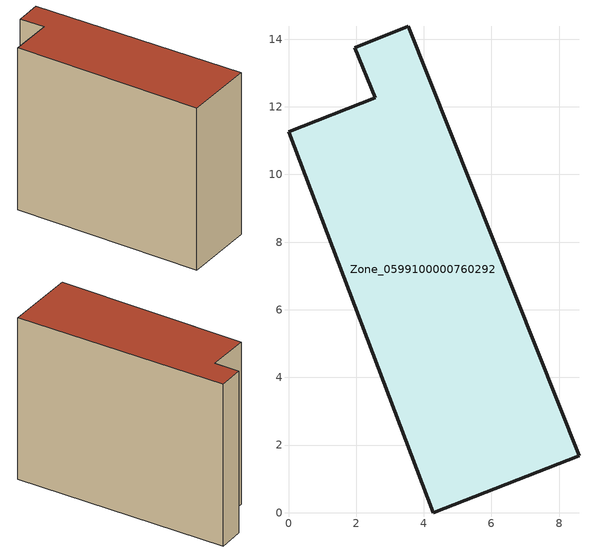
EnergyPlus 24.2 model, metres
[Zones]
Zone_0599100000760292
 floor ground (C_G): 8.59,1.69 4.28,0 0,11.27 2.56,12.27 1.96,13.74 3.54,14.38 z3.1
 wall outside (C_F): 4.28,0 8.59,1.69 3.54,14.38 1.96,13.74 2.56,12.27 0,11.27 4.28,0 z3.1:13.7
 roof outside (C_R): 0,11.27 4.28,0 8.59,1.69 3.54,14.38 1.96,13.74 2.56,12.27 z13.7
[BUILDING]
Pand.0599100000760292: North Axis=0; Terrain=City; Loads Convergence Tolerance Value=0.04; Temperature Convergence Tolerance Value=0.4; Solar Distribution=FullExterior; Maximum Number of Warmup Days=25; Minimum Number of Warmup Days=1
[Site:Location]
Rotterdam.The.Hague.AP_ZH_NLD Design_Conditions: Latitude=51.96; Longitude=4.45; Time Zone=1; Elevation=-4.5
[SITE:GROUNDTEMPERATURE:BUILDINGSURFACE]
18, 18, 18, 18, 18, 18, 18, 18, 18, 18, 18, 18
[MATERIAL] Thermal Absorptance=0.9; Solar Absorptance=0.7; Visible Absorptance=0.7
Name | Roughness | Thickness | Conductivity | Density | Specific Heat
G.TI.1946 | MediumSmooth | 0.15 | 1 | 540 | 1210
F.TI.1946 | Rough | 0.3 | 0.857143 | 1920 | 840
R.TI.1946 | MediumRough | 0.2 | 0.1 | 1500 | 1000
[CONSTRUCTION]
C_G: G.TI.1946
C_F: F.TI.1946
C_R: R.TI.1946
[ZONE]
Zone_0599100000760292: Type=1; Multiplier=1; Ceiling Height=Autocalculate; Volume=Autocalculate; Floor Area=autocalculate; Part of Total Floor Area=Yes
[ZONEINFILTRATION:DESIGNFLOWRATE]
Infil_Zone_0599100000760292: Zone or ZoneList or Space or SpaceList=Zone_0599100000760292; Schedule=AlwaysOn; Design Flow Rate Calculation Method=Flow/Area; Flow Rate per Floor Area=0.003; Constant Term Coefficient=1; Temperature Term Coefficient=0; Velocity Term Coefficient=0; Velocity Squared Term Coefficient=0
[HVACTEMPLATE:ZONE:IDEALLOADSAIRSYSTEM]
Zone_0599100000760292: Maximum Heating Supply Air Temperature=50; Minimum Cooling Supply Air Temperature=13; Maximum Heating Supply Air Humidity Ratio=0.0156; Minimum Cooling Supply Air Humidity Ratio=0.0077; Heating Limit=NoLimit; Cooling Limit=NoLimit; Dehumidification Control Type=ConstantSensibleHeatRatio; Cooling Sensible Heat Ratio=0.7; Dehumidification Setpoint=60; Humidification Control Type=None; Humidification Setpoint=30; Outdoor Air Method=None; Outdoor Air Flow Rate per Person=0.00944; Outdoor Air Flow Rate per Zone Floor Area=0; Outdoor Air Flow Rate per Zone=0; Demand Controlled Ventilation Type=None; Outdoor Air Economizer Type=NoEconomizer; Heat Recovery Type=None; Sensible Heat Recovery Effectiveness=0.7; Latent Heat Recovery Effectiveness=0.65
[ZONECONTROL:THERMOSTAT]
ThermostatControl_Zone_0599100000760292: Zone or ZoneList=Zone_0599100000760292; Control Type Schedule=DualSetpointControlType; Control 1=Thermostat_Zone_0599100000760292; Temperature Difference Between Cutout And Setpoint=0
[THERMOSTATSETPOINT:DUALSETPOINT]
Thermostat_Zone_0599100000760292: Heating Setpoint Temperature Schedule=HeatingSetpoint_Zone_0599100000760292; Cooling Setpoint Temperature Schedule=CoolingSetpoint_Zone_0599100000760292
[SCHEDULE:COMPACT]
HeatingSetpoint_Zone_0599100000760292: Through: 12/31, For: AllDays, Until: 24:00, 21
CoolingSetpoint_Zone_0599100000760292: Through: 12/31, For: AllDays, Until: 24:00, 24
DualSetpointControlType: Through: 12/31, For: AllDays, Until: 24:00, 4
AlwaysOn: Through: 12/31, For: AllDays, Until: 24:00, 1
